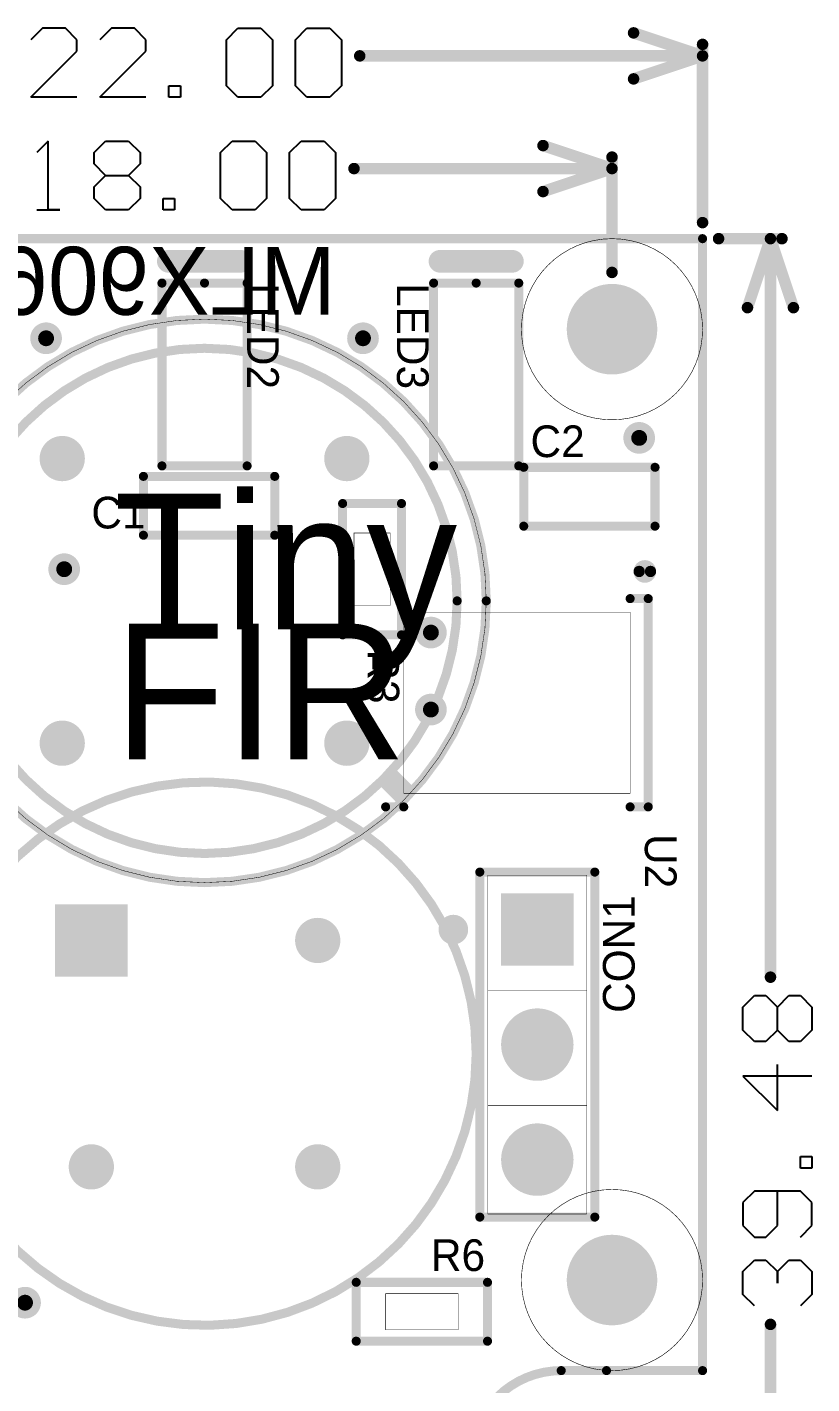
# Model space of a CAD drawing. Header units: millimetres. Extents: x -17.6 to 22.8, y -30.7 to 17.2.
# Drawn here: x -3.92 to 13.41, y -12.79 to 17.17 of the extents above; entities that cross this region are included whole.
import ezdxf

# ---------------------------------------------------------------- set-up
doc = ezdxf.new("R2010")
doc.units = ezdxf.units.MM
for name, color, linetype in [('BottomOverlay', 54, 'Continuous'), ('Mechanical1', 6, 'Continuous'), ('Mechanical13', 56, 'Continuous'), ('Mechanical16', 56, 'Continuous'), ('MultiLayer', 9, 'Continuous'), ('PadHoleLayer', 156, 'Continuous'), ('TopOverlay', 2, 'Continuous'), ('ViaHoleLayer', 16, 'Continuous')]:
    doc.layers.add(name, color=color, linetype=linetype)

msp = doc.modelspace()

# ---------------------------------------------------------------- linework, layer by layer
at = {"layer": 'BottomOverlay'}
for points, const_width in [([(6.223, 4.50000116, 1), (-6.223, 4.50000116, 1)], 0.1999996), ([(5.57933352, 4.50000116, 1), (-5.57933352, 4.50000116, 1)], 0.1999996), ([(5.52933362, 4.50000116, 1), (5.62933342, 4.50000116, 1)], 0.0999998), ([(6.1730001, 4.50000116, 1), (6.272999899999999, 4.50000116, 1)], 0.0999998)]:
    msp.add_lwpolyline(points, format="xyb", close=True, dxfattribs=dict(at, const_width=const_width))
msp.add_solid([(4.33978812, -0.05020564), (4.698997459999999, 0.3090036999999999), (3.89077454, 0.39880794), (4.24998388, 0.75801728)], dxfattribs=at)
at = {"layer": 'Mechanical1', "const_width": 0.1999996}
for points in [[(-11.0000034, 12.5000004), (11.00000086, 12.5000004)], [(11.00000086, 12.5000004), (11.0000034, -12.5000004)], [(7.878000499999999, -12.49999786), (8.87800358, -12.49999786)], [(8.87800104, -12.5000004), (8.87800358, -12.49999786)], [(8.87800104, -12.5000004), (11.0000034, -12.5000004)]]:
    msp.add_lwpolyline(points, dxfattribs=at)
at = {"layer": 'Mechanical1', "const_width": 0.0999998}
for points in [[(10.95000096, 12.5000004, 1), (11.05000076, 12.5000004, 1)], [(10.95000096, 12.5000004, 1), (11.05000076, 12.5000004, 1)], [(7.828000599999999, -12.49999786, 1), (7.9280004, -12.49999786, 1)], [(7.828000599999999, -12.49999786, 1), (7.9280004, -12.49999786, 1)], [(8.82800114, -12.5000004, 1), (8.928000939999999, -12.5000004, 1)], [(8.82800114, -12.5000004, 1), (8.928000939999999, -12.5000004, 1)], [(8.82800368, -12.49999786, 1), (8.92800348, -12.49999786, 1)], [(8.82800368, -12.49999786, 1), (8.92800348, -12.49999786, 1)], [(10.9500035, -12.5000004, 1), (11.0500033, -12.5000004, 1)], [(10.9500035, -12.5000004, 1), (11.0500033, -12.5000004, 1)]]:
    msp.add_lwpolyline(points, format="xyb", close=True, dxfattribs=at)
at = {"layer": 'Mechanical1', "const_width": 0.1999996}
msp.add_lwpolyline([(5.877999419999999, -14.49999894, -0.4142135623730951), (7.878000499999999, -12.49999786)], format="xyb", dxfattribs=at)
at = {"layer": 'Mechanical13'}
for points, const_width in [([(6.223, 4.50000116, 1), (-6.223, 4.50000116, 1)], 0.00999998), ([(6.223, 4.50000116, 1), (-6.223, 4.50000116, 1)], 0.00999998), ([(3.29750166, 6.000000699999999, 1), (3.30250038, 6.000000699999999, 1)], 0.00499872), ([(3.29750166, 6.000000699999999, 1), (3.30250038, 6.000000699999999, 1)], 0.00499872), ([(4.09750006, 6.000000699999999, 1), (4.10249878, 6.000000699999999, 1)], 0.00499872), ([(4.09750006, 6.000000699999999, 1), (4.10249878, 6.000000699999999, 1)], 0.00499872), ([(6.220500639999999, 4.50000116, 1), (6.22549936, 4.50000116, 1)], 0.00499872), ([(6.220500639999999, 4.50000116, 1), (6.22549936, 4.50000116, 1)], 0.00499872), ([(3.29750166, 4.39999882, 1), (3.30250038, 4.39999882, 1)], 0.00499872), ([(3.29750166, 4.39999882, 1), (3.30250038, 4.39999882, 1)], 0.00499872), ([(4.09750006, 4.39999882, 1), (4.10249878, 4.39999882, 1)], 0.00499872), ([(4.09750006, 4.39999882, 1), (4.10249878, 4.39999882, 1)], 0.00499872), ([(4.39749946, 4.250004199999999, 1), (4.402498179999999, 4.250004199999999, 1)], 0.00499872), ([(4.39749946, 4.250004199999999, 1), (4.402498179999999, 4.250004199999999, 1)], 0.00499872), ([(9.39749962, 4.250004199999999, 1), (9.40249834, 4.250004199999999, 1)], 0.00499872), ([(9.39749962, 4.250004199999999, 1), (9.40249834, 4.250004199999999, 1)], 0.00499872), ([(4.39749946, 0.25000204, 1), (4.402498179999999, 0.25000204, 1)], 0.00499872), ([(4.39749946, 0.25000204, 1), (4.402498179999999, 0.25000204, 1)], 0.00499872), ([(9.39749962, 0.25000204, 1), (9.40249834, 0.25000204, 1)], 0.00499872), ([(9.39749962, 0.25000204, 1), (9.40249834, 0.25000204, 1)], 0.00499872), ([(6.254793179999999, -1.55999942, 1), (6.2597919, -1.55999942, 1)], 0.00499872), ([(6.254793179999999, -1.55999942, 1), (6.2597919, -1.55999942, 1)], 0.00499872), ([(6.254793179999999, -1.55999942, 1), (6.2597919, -1.55999942, 1)], 0.00499872), ([(8.43907126, -1.55999942, 1), (8.44406998, -1.55999942, 1)], 0.00499872), ([(8.439193179999998, -1.55999942, 1), (8.4441919, -1.55999942, 1)], 0.00499872), ([(8.439193179999998, -1.55999942, 1), (8.4441919, -1.55999942, 1)], 0.00499872), ([(6.254793179999999, -4.099999420000001, 1), (6.2597919, -4.099999420000001, 1)], 0.00499872), ([(8.439193179999998, -4.099999420000001, 1), (8.4441919, -4.099999420000001, 1)], 0.00499872), ([(6.254793179999999, -6.639999420000001, 1), (6.2597919, -6.639999420000001, 1)], 0.00499872), ([(8.439193179999998, -6.639999420000001, 1), (8.4441919, -6.639999420000001, 1)], 0.00499872), ([(6.254793179999999, -9.0399997, 1), (6.2597919, -9.0399997, 1)], 0.00499872), ([(6.254793179999999, -9.0399997, 1), (6.2597919, -9.0399997, 1)], 0.00499872), ([(8.439193179999998, -9.0399997, 1), (8.4441919, -9.0399997, 1)], 0.00499872), ([(8.439193179999998, -9.0399997, 1), (8.4441919, -9.0399997, 1)], 0.00499872), ([(3.997500259999999, -10.80000126, 1), (4.002498979999999, -10.80000126, 1)], 0.00499872), ([(3.997500259999999, -10.80000126, 1), (4.002498979999999, -10.80000126, 1)], 0.00499872), ([(5.59750214, -10.80000126, 1), (5.602500859999999, -10.80000126, 1)], 0.00499872), ([(5.59750214, -10.80000126, 1), (5.602500859999999, -10.80000126, 1)], 0.00499872), ([(3.997500259999999, -11.59999966, 1), (4.002498979999999, -11.59999966, 1)], 0.00499872), ([(3.997500259999999, -11.59999966, 1), (4.002498979999999, -11.59999966, 1)], 0.00499872), ([(5.59750214, -11.59999966, 1), (5.602500859999999, -11.59999966, 1)], 0.00499872), ([(5.59750214, -11.59999966, 1), (5.602500859999999, -11.59999966, 1)], 0.00499872)]:
    msp.add_lwpolyline(points, format="xyb", close=True, dxfattribs=dict(at, const_width=const_width))
at = {"layer": 'Mechanical13', "const_width": 0.00999998}
for points in [[(3.300001019999999, 4.39999882), (3.300001019999999, 6.000000699999999)], [(3.300001019999999, 6.000000699999999), (4.099999420000001, 6.000000699999999)], [(4.099999420000001, 4.39999882), (4.099999420000001, 6.000000699999999)], [(3.300001019999999, 4.39999882), (4.099999420000001, 4.39999882)], [(4.39999882, 4.250004199999999), (9.39999898, 4.250004199999999)], [(4.39999882, 0.25000204), (4.39999882, 4.250004199999999)], [(9.39999898, 0.25000204), (9.39999898, 4.250004199999999)], [(4.39999882, 0.25000204), (9.39999898, 0.25000204)], [(6.257292539999999, -1.55999942), (8.441692539999998, -1.55999942)], [(6.257292539999999, -9.0399997), (6.257292539999999, -1.55999942)], [(6.257292539999999, -1.55999942), (8.441692539999998, -1.55999942)], [(8.44157062, -1.55999942), (8.441692539999998, -9.0399997)], [(6.257292539999999, -4.099999420000001), (8.441692539999998, -4.099999420000001)], [(6.257292539999999, -6.639999420000001), (8.441692539999998, -6.639999420000001)], [(6.257292539999999, -9.0399997), (8.441692539999998, -9.0399997)], [(3.99999962, -10.80000126), (5.600001499999999, -10.80000126)], [(3.99999962, -11.59999966), (3.99999962, -10.80000126)], [(5.600001499999999, -11.59999966), (5.600001499999999, -10.80000126)], [(3.99999962, -11.59999966), (5.600001499999999, -11.59999966)]]:
    msp.add_lwpolyline(points, dxfattribs=at)
at = {"layer": 'Mechanical16'}
for p, q in [((-3.58037384, 17.14615316), (-3.83429256, 16.89223444)), ((-3.07253894, 17.14615316), (-3.58037384, 17.14615316)), ((-2.81862022, 16.89223444), (-3.07253894, 17.14615316)), ((-2.0568666, 17.14615316), (-2.31078532, 16.89223444)), ((-1.5490317, 17.14615316), (-2.0568666, 17.14615316)), ((-1.29511298, 16.89223444), (-1.5490317, 17.14615316)), ((0.48231044, 16.89223444), (0.73622916, 17.14615316)), ((0.73622916, 17.14615316), (1.24406406, 17.14615316)), ((1.24406406, 17.14615316), (1.49798278, 16.89223444)), ((2.00581768, 16.89223444), (2.2597364, 17.14615316)), ((2.2597364, 17.14615316), (2.7675713, 17.14615316)), ((2.7675713, 17.14615316), (3.02149002, 16.89223444)), ((-2.81862022, 16.63831826), (-2.81862022, 16.89223444)), ((-1.29511298, 16.63831826), (-1.29511298, 16.89223444)), ((0.48231044, 15.87656464), (0.48231044, 16.89223444)), ((1.49798278, 16.89223444), (1.49798278, 15.87656464)), ((2.00581768, 15.87656464), (2.00581768, 16.89223444)), ((3.02149002, 16.89223444), (3.02149002, 15.87656464)), ((-3.83429256, 15.62264592), (-2.81862022, 16.63831826)), ((-2.31078532, 15.62264592), (-1.29511298, 16.63831826)), ((-2.81862022, 15.62264592), (-3.83429256, 15.62264592)), ((-1.29511298, 15.62264592), (-2.31078532, 15.62264592)), ((-0.78727808, 15.62264592), (-0.78727808, 15.87656464)), ((-0.78727808, 15.87656464), (-0.53335936, 15.87656464)), ((-0.53335936, 15.62264592), (-0.78727808, 15.62264592)), ((-0.53335936, 15.87656464), (-0.53335936, 15.62264592)), ((0.73622916, 15.62264592), (0.48231044, 15.87656464)), ((1.24406406, 15.62264592), (0.73622916, 15.62264592)), ((1.49798278, 15.87656464), (1.24406406, 15.62264592)), ((2.2597364, 15.62264592), (2.00581768, 15.87656464)), ((2.7675713, 15.62264592), (2.2597364, 15.62264592)), ((3.02149002, 15.87656464), (2.7675713, 15.62264592)), ((-3.45341448, 14.65695316), (-3.7073332, 14.40303444)), ((-3.45341448, 13.13344592), (-3.45341448, 14.65695316)), ((-2.43774468, 14.40303444), (-2.18382596, 14.65695316)), ((-2.43774468, 14.14911826), (-2.43774468, 14.40303444)), ((-2.18382596, 14.65695316), (-1.67599106, 14.65695316)), ((-1.67599106, 14.65695316), (-1.42207234, 14.40303444)), ((-1.42207234, 14.40303444), (-1.42207234, 14.14911826)), ((0.35535108, 14.40303444), (0.6092698, 14.65695316)), ((0.35535108, 13.38736464), (0.35535108, 14.40303444)), ((0.6092698, 14.65695316), (1.1171047, 14.65695316)), ((1.1171047, 14.65695316), (1.37102342, 14.40303444)), ((1.37102342, 14.40303444), (1.37102342, 13.38736464)), ((1.87885832, 14.40303444), (2.13277704, 14.65695316)), ((1.87885832, 13.38736464), (1.87885832, 14.40303444)), ((2.13277704, 14.65695316), (2.64061194, 14.65695316)), ((2.64061194, 14.65695316), (2.89453066, 14.40303444)), ((2.89453066, 14.40303444), (2.89453066, 13.38736464)), ((-2.18382596, 13.89519954), (-2.43774468, 14.14911826)), ((-1.42207234, 14.14911826), (-1.67599106, 13.89519954)), ((-2.43774468, 13.64128082), (-2.18382596, 13.89519954)), ((-2.18382596, 13.89519954), (-1.67599106, 13.89519954)), ((-1.67599106, 13.89519954), (-1.42207234, 13.64128082)), ((-2.43774468, 13.38736464), (-2.43774468, 13.64128082)), ((-1.42207234, 13.64128082), (-1.42207234, 13.38736464)), ((-2.18382596, 13.13344592), (-2.43774468, 13.38736464)), ((-1.42207234, 13.38736464), (-1.67599106, 13.13344592)), ((-0.91423744, 13.13344592), (-0.91423744, 13.38736464)), ((-0.91423744, 13.38736464), (-0.66031872, 13.38736464)), ((-0.66031872, 13.38736464), (-0.66031872, 13.13344592)), ((0.6092698, 13.13344592), (0.35535108, 13.38736464)), ((1.37102342, 13.38736464), (1.1171047, 13.13344592)), ((2.13277704, 13.13344592), (1.87885832, 13.38736464)), ((2.89453066, 13.38736464), (2.64061194, 13.13344592)), ((-3.7073332, 13.13344592), (-3.1994983, 13.13344592)), ((-3.1994983, 13.13344592), (-3.45341448, 13.13344592)), ((-1.67599106, 13.13344592), (-2.18382596, 13.13344592)), ((-0.66031872, 13.13344592), (-0.91423744, 13.13344592)), ((1.1171047, 13.13344592), (0.6092698, 13.13344592)), ((2.64061194, 13.13344592), (2.13277704, 13.13344592)), ((11.89064678, -4.47117724), (12.1445655, -4.21725852)), ((11.89064678, -4.97901214), (11.89064678, -4.47117724)), ((12.1445655, -4.21725852), (12.39848168, -4.21725852)), ((12.39848168, -4.21725852), (12.6524004, -4.47117724)), ((12.6524004, -4.47117724), (12.90631912, -4.21725852)), ((12.6524004, -4.97901214), (12.6524004, -4.47117724)), ((12.90631912, -4.21725852), (13.1602353, -4.21725852)), ((13.1602353, -4.21725852), (13.41415402, -4.47117724)), ((13.41415402, -4.47117724), (13.41415402, -4.97901214)), ((12.1445655, -5.23293086), (11.89064678, -4.97901214)), ((12.6524004, -4.97901214), (12.39848168, -5.23293086)), ((12.90631912, -5.23293086), (12.6524004, -4.97901214)), ((13.41415402, -4.97901214), (13.1602353, -5.23293086)), ((12.39848168, -5.23293086), (12.1445655, -5.23293086)), ((13.1602353, -5.23293086), (12.90631912, -5.23293086)), ((12.6524004, -6.7564381), (12.6524004, -5.740765759999999)), ((13.41415402, -5.99468448), (11.89064678, -5.99468448)), ((11.89064678, -5.99468448), (12.6524004, -6.7564381)), ((13.1602353, -8.02602662), (13.1602353, -7.772107899999999)), ((13.1602353, -7.772107899999999), (13.41415402, -7.772107899999999)), ((13.41415402, -7.772107899999999), (13.41415402, -8.02602662)), ((13.41415402, -8.02602662), (13.1602353, -8.02602662)), ((12.1445655, -8.53386152), (11.89064678, -8.78778024)), ((13.1602353, -8.53386152), (12.1445655, -8.53386152)), ((12.6524004, -9.295615139999999), (12.6524004, -8.53386152)), ((13.41415402, -8.78778024), (13.1602353, -8.53386152)), ((11.89064678, -8.78778024), (11.89064678, -9.295615139999999)), ((13.41415402, -9.295615139999999), (13.41415402, -8.78778024)), ((11.89064678, -9.295615139999999), (12.1445655, -9.54953386)), ((12.1445655, -9.54953386), (12.39848168, -9.54953386)), ((12.39848168, -9.54953386), (12.6524004, -9.295615139999999)), ((13.1602353, -9.54953386), (13.41415402, -9.295615139999999)), ((11.89064678, -10.31128748), (12.1445655, -10.05736876)), ((12.1445655, -10.05736876), (12.39848168, -10.05736876)), ((12.39848168, -10.05736876), (12.6524004, -10.31128748)), ((12.6524004, -10.31128748), (12.90631912, -10.05736876)), ((12.90631912, -10.05736876), (13.1602353, -10.05736876)), ((13.1602353, -10.05736876), (13.41415402, -10.31128748)), ((11.89064678, -10.81912238), (11.89064678, -10.31128748)), ((12.6524004, -10.31128748), (12.6524004, -10.5652062)), ((12.6524004, -10.5652062), (12.6524004, -10.31128748)), ((13.41415402, -10.31128748), (13.41415402, -10.81912238)), ((12.1445655, -11.0730411), (11.89064678, -10.81912238)), ((13.41415402, -10.81912238), (13.1602353, -11.0730411))]:
    msp.add_line(p, q, dxfattribs=at)
at = {"layer": 'Mechanical16', "const_width": 0.254}
for points in [[(9.47600086, 17.04479954), (11.00000086, 16.53679954)], [(11.00000086, 12.8540002), (11.00000086, 16.79079954)], [(3.42789002, 16.53679954), (11.00000086, 16.53679954)], [(9.47600086, 16.02879954), (11.00000086, 16.53679954)], [(7.47599978, 14.55559954), (8.99999978, 14.04759954)], [(8.99999978, 11.75399986), (8.99999978, 14.30159954)], [(3.30093066, 14.04759954), (8.99999978, 14.04759954)], [(7.47599978, 13.53959954), (8.99999978, 14.04759954)], [(11.35400066, 12.5000004), (12.7540004, 12.5000004)], [(11.9920004, 10.9760004), (12.5000004, 12.5000004)], [(12.5000004, 12.5000004), (13.0080004, 10.9760004)], [(12.5000004, -3.81085852), (12.5000004, 12.5000004)], [(12.5000004, -26.97750002), (12.5000004, -11.4794411)]]:
    msp.add_lwpolyline(points, dxfattribs=at)
at = {"layer": 'Mechanical16', "const_width": 0.127}
for points in [[(9.41250086, 17.04479954, 1), (9.539500859999999, 17.04479954, 1)], [(10.93650086, 16.79079954, 1), (11.06350086, 16.79079954, 1)], [(3.36439002, 16.53679954, 1), (3.49139002, 16.53679954, 1)], [(10.93650086, 16.53679954, 1), (11.06350086, 16.53679954, 1)], [(10.93650086, 16.53679954, 1), (11.06350086, 16.53679954, 1)], [(10.93650086, 16.53679954, 1), (11.06350086, 16.53679954, 1)], [(9.41250086, 16.02879954, 1), (9.539500859999999, 16.02879954, 1)], [(7.412499779999999, 14.55559954, 1), (7.53949978, 14.55559954, 1)], [(8.93649978, 14.30159954, 1), (9.063499779999999, 14.30159954, 1)], [(3.23743066, 14.04759954, 1), (3.36443066, 14.04759954, 1)], [(8.93649978, 14.04759954, 1), (9.063499779999999, 14.04759954, 1)], [(8.93649978, 14.04759954, 1), (9.063499779999999, 14.04759954, 1)], [(8.93649978, 14.04759954, 1), (9.063499779999999, 14.04759954, 1)], [(7.412499779999999, 13.53959954, 1), (7.53949978, 13.53959954, 1)], [(10.93650086, 12.8540002, 1), (11.06350086, 12.8540002, 1)], [(11.29050066, 12.5000004, 1), (11.41750066, 12.5000004, 1)], [(12.4365004, 12.5000004, 1), (12.5635004, 12.5000004, 1)], [(12.4365004, 12.5000004, 1), (12.5635004, 12.5000004, 1)], [(12.4365004, 12.5000004, 1), (12.5635004, 12.5000004, 1)], [(12.6905004, 12.5000004, 1), (12.8175004, 12.5000004, 1)], [(8.93649978, 11.75399986, 1), (9.063499779999999, 11.75399986, 1)], [(11.9285004, 10.9760004, 1), (12.0555004, 10.9760004, 1)], [(12.9445004, 10.9760004, 1), (13.0715004, 10.9760004, 1)], [(12.4365004, -3.81085852, 1), (12.5635004, -3.81085852, 1)], [(12.4365004, -11.4794411, 1), (12.5635004, -11.4794411, 1)]]:
    msp.add_lwpolyline(points, format="xyb", close=True, dxfattribs=at)
at = {"layer": 'MultiLayer'}
for points, const_width in [([(-3.67500154, 10.29999972, 1), (-3.3249997, 10.29999972, 1)], 0.3499993), ([(3.3249997, 10.29999972, 1), (3.67500154, 10.29999972, 1)], 0.3499993), ([(9.4250002, 8.09999904, 1), (9.775002039999999, 8.09999904, 1)], 0.3499993), ([(-3.2749998, 5.19999976, 1), (-2.92499796, 5.19999976, 1)], 0.3499993), ([(4.82499924, 3.80000002, 1), (5.17500108, 3.80000002, 1)], 0.3499993), ([(4.82499924, 2.10000088, 1), (5.17500108, 2.10000088, 1)], 0.3499993), ([(6.950001339999999, -5.29999956, 1), (7.74999974, -5.29999956, 1)], 0.7999984), ([(6.950001339999999, -7.839999559999999, 1), (7.74999974, -7.839999559999999, 1)], 0.7999984), ([(-4.1395015, -11.00000086, 1), (-3.78949966, -11.00000086, 1)], 0.3499993)]:
    msp.add_lwpolyline(points, format="xyb", close=True, dxfattribs=dict(at, const_width=const_width))
for points in [[(6.550002139999999, -1.96000116), (6.550002139999999, -3.55999796), (8.14999894, -1.96000116), (8.14999894, -3.55999796)], [(-3.299998479999999, -3.79999748), (-1.70000168, -3.79999748), (-3.299998479999999, -2.20000068), (-1.70000168, -2.20000068)]]:
    msp.add_solid(points, dxfattribs=at)
at = {"layer": 'PadHoleLayer'}
for points, const_width in [([(8.500000779999999, 10.49999932, 1), (9.49999878, 10.49999932, 1)], 1.00000054), ([(-3.39308948, 7.643091139999999, 1), (-2.89309048, 7.643091139999999, 1)], 0.499999), ([(2.89309048, 7.643091139999999, 1), (3.39308948, 7.643091139999999, 1)], 0.499999), ([(-3.39308948, 1.35691118, 1), (-2.89309048, 1.35691118, 1)], 0.499999), ([(2.89309048, 1.35691118, 1), (3.39308948, 1.35691118, 1)], 0.499999), ([(7.10000104, -2.75999956, 1), (7.600000039999999, -2.75999956, 1)], 0.499999), ([(-2.74999958, -2.99999908, 1), (-2.25000058, -2.99999908, 1)], 0.499999), ([(2.25000058, -2.99999908, 1), (2.74999958, -2.99999908, 1)], 0.499999), ([(7.10000104, -5.29999956, 1), (7.600000039999999, -5.29999956, 1)], 0.499999), ([(7.10000104, -7.839999559999999, 1), (7.600000039999999, -7.839999559999999, 1)], 0.499999), ([(-2.74999958, -7.999999239999999, 1), (-2.25000058, -7.999999239999999, 1)], 0.499999), ([(2.25000058, -7.999999239999999, 1), (2.74999958, -7.999999239999999, 1)], 0.499999), ([(8.500000779999999, -10.49999932, 1), (9.49999878, -10.49999932, 1)], 1.00000054)]:
    msp.add_lwpolyline(points, format="xyb", close=True, dxfattribs=dict(at, const_width=const_width))
at = {"layer": 'TopOverlay'}
for points, const_width in [([(11.00000086, 10.49999932, 1), (6.9999987, 10.49999932, 1)], 0.0127), ([(-0.92500196, 12.0000014, 1), (-0.675005, 12.0000014, 1)], 0.2499995), ([(0.67499992, 12.0000014, 1), (0.9249968799999999, 12.0000014, 1)], 0.2499995), ([(5.0749962, 12.0000014, 1), (5.32499316, 12.0000014, 1)], 0.2499995), ([(6.67499808, 12.0000014, 1), (6.924995039999999, 12.0000014, 1)], 0.2499995), ([(-0.9900030999999999, 11.5190016, 1), (-0.8900032999999999, 11.5190016, 1)], 0.0999998), ([(-0.9900030999999999, 11.5190016, 1), (-0.8900032999999999, 11.5190016, 1)], 0.0999998), ([(-0.05000244, 11.5190016, 1), (0.04999736, 11.5190016, 1)], 0.0999998), ([(-0.05000244, 11.5190016, 1), (0.04999736, 11.5190016, 1)], 0.0999998), ([(0.8899982200000001, 11.5190016, 1), (0.9899980199999999, 11.5190016, 1)], 0.0999998), ([(0.8899982200000001, 11.5190016, 1), (0.9899980199999999, 11.5190016, 1)], 0.0999998), ([(5.00999506, 11.5190016, 1), (5.10999486, 11.5190016, 1)], 0.0999998), ([(5.00999506, 11.5190016, 1), (5.10999486, 11.5190016, 1)], 0.0999998), ([(5.94999572, 11.5190016, 1), (6.04999552, 11.5190016, 1)], 0.0999998), ([(5.94999572, 11.5190016, 1), (6.04999552, 11.5190016, 1)], 0.0999998), ([(6.889996379999999, 11.5190016, 1), (6.98999618, 11.5190016, 1)], 0.0999998), ([(6.889996379999999, 11.5190016, 1), (6.98999618, 11.5190016, 1)], 0.0999998), ([(6.996823699999999, 10.49999932, 1), (7.0031737, 10.49999932, 1)], 0.00635), ([(10.99682586, 10.49999932, 1), (11.00317586, 10.49999932, 1)], 0.00635), ([(-0.9900030999999999, 7.48100104, 1), (-0.8900032999999999, 7.48100104, 1)], 0.0999998), ([(-0.9900030999999999, 7.48100104, 1), (-0.8900032999999999, 7.48100104, 1)], 0.0999998), ([(0.8899982200000001, 7.48100104, 1), (0.9899980199999999, 7.48100104, 1)], 0.0999998), ([(0.8899982200000001, 7.48100104, 1), (0.9899980199999999, 7.48100104, 1)], 0.0999998), ([(5.00999506, 7.48100104, 1), (5.10999486, 7.48100104, 1)], 0.0999998), ([(5.00999506, 7.48100104, 1), (5.10999486, 7.48100104, 1)], 0.0999998), ([(6.889996379999999, 7.48100104, 1), (6.98999618, 7.48100104, 1)], 0.0999998), ([(6.889996379999999, 7.48100104, 1), (6.98999618, 7.48100104, 1)], 0.0999998), ([(7.00000124, 7.450000339999999, 1), (7.10000104, 7.450000339999999, 1)], 0.0999998), ([(7.00000124, 7.450000339999999, 1), (7.10000104, 7.450000339999999, 1)], 0.0999998), ([(9.900000519999999, 7.450000339999999, 1), (10.00000032, 7.450000339999999, 1)], 0.0999998), ([(9.900000519999999, 7.450000339999999, 1), (10.00000032, 7.450000339999999, 1)], 0.0999998), ([(-1.39999974, 7.250000739999999, 1), (-1.29999994, 7.250000739999999, 1)], 0.0999998), ([(-1.39999974, 7.250000739999999, 1), (-1.29999994, 7.250000739999999, 1)], 0.0999998), ([(1.49999954, 7.250000739999999, 1), (1.59999934, 7.250000739999999, 1)], 0.0999998), ([(1.49999954, 7.250000739999999, 1), (1.59999934, 7.250000739999999, 1)], 0.0999998), ([(2.99999908, 6.6499994, 1), (3.09999888, 6.6499994, 1)], 0.0999998), ([(2.99999908, 6.6499994, 1), (3.09999888, 6.6499994, 1)], 0.0999998), ([(4.30000156, 6.6499994, 1), (4.40000136, 6.6499994, 1)], 0.0999998), ([(4.30000156, 6.6499994, 1), (4.40000136, 6.6499994, 1)], 0.0999998), ([(-1.39999974, 5.94999826, 1), (-1.29999994, 5.94999826, 1)], 0.0999998), ([(-1.39999974, 5.94999826, 1), (-1.29999994, 5.94999826, 1)], 0.0999998), ([(1.49999954, 5.94999826, 1), (1.59999934, 5.94999826, 1)], 0.0999998), ([(1.49999954, 5.94999826, 1), (1.59999934, 5.94999826, 1)], 0.0999998), ([(7.00000124, 6.14999786, 1), (7.10000104, 6.14999786, 1)], 0.0999998), ([(7.00000124, 6.14999786, 1), (7.10000104, 6.14999786, 1)], 0.0999998), ([(9.900000519999999, 6.14999786, 1), (10.00000032, 6.14999786, 1)], 0.0999998), ([(9.900000519999999, 6.14999786, 1), (10.00000032, 6.14999786, 1)], 0.0999998), ([(9.85000062, 5.150002399999999, 1), (9.59999858, 5.150002399999999, 1)], 0.2499995), ([(9.53749934, 5.150002399999999, 1), (9.66249782, 5.150002399999999, 1)], 0.12499848), ([(9.787501379999998, 5.150002399999999, 1), (9.912499859999999, 5.150002399999999, 1)], 0.12499848), ([(9.34999908, 4.550003599999999, 1), (9.44999888, 4.550003599999999, 1)], 0.0999998), ([(9.74999828, 4.550003599999999, 1), (9.849998079999999, 4.550003599999999, 1)], 0.0999998), ([(9.74999828, 4.550003599999999, 1), (9.849998079999999, 4.550003599999999, 1)], 0.0999998), ([(2.99999908, 3.75000012, 1), (3.09999888, 3.75000012, 1)], 0.0999998), ([(2.99999908, 3.75000012, 1), (3.09999888, 3.75000012, 1)], 0.0999998), ([(4.30000156, 3.75000012, 1), (4.40000136, 3.75000012, 1)], 0.0999998), ([(4.30000156, 3.75000012, 1), (4.40000136, 3.75000012, 1)], 0.0999998), ([(3.94999972, -0.04999736, 1), (4.04999952, -0.04999736, 1)], 0.0999998), ([(4.349998919999999, -0.04999736, 1), (4.44999872, -0.04999736, 1)], 0.0999998), ([(9.34999908, -0.04999736, 1), (9.44999888, -0.04999736, 1)], 0.0999998), ([(9.74999828, -0.04999736, 1), (9.849998079999999, -0.04999736, 1)], 0.0999998), ([(9.74999828, -0.04999736, 1), (9.849998079999999, -0.04999736, 1)], 0.0999998), ([(6.030000639999999, -1.48999956, 1), (6.130000439999999, -1.48999956, 1)], 0.0999998), ([(6.030000639999999, -1.48999956, 1), (6.130000439999999, -1.48999956, 1)], 0.0999998), ([(8.57000064, -1.48999956, 1), (8.670000439999999, -1.48999956, 1)], 0.0999998), ([(8.57000064, -1.48999956, 1), (8.670000439999999, -1.48999956, 1)], 0.0999998), ([(5.622800539999999, -2.75999956, 1), (5.36880054, -2.75999956, 1)], 0.3999992), ([(5.26880074, -2.75999956, 1), (5.46880034, -2.75999956, 1)], 0.1999996), ([(5.522800739999999, -2.75999956, 1), (5.72280034, -2.75999956, 1)], 0.1999996), ([(11.00000086, -10.49999932, 1), (6.9999987, -10.49999932, 1)], 0.0127), ([(6.030000639999999, -9.10999956, 1), (6.130000439999999, -9.10999956, 1)], 0.0999998), ([(6.030000639999999, -9.10999956, 1), (6.130000439999999, -9.10999956, 1)], 0.0999998), ([(8.57000064, -9.10999956, 1), (8.670000439999999, -9.10999956, 1)], 0.0999998), ([(8.57000064, -9.10999956, 1), (8.670000439999999, -9.10999956, 1)], 0.0999998), ([(3.300001019999999, -10.54999922, 1), (3.40000082, -10.54999922, 1)], 0.0999998), ([(3.300001019999999, -10.54999922, 1), (3.40000082, -10.54999922, 1)], 0.0999998), ([(6.200000299999999, -10.54999922, 1), (6.300000099999999, -10.54999922, 1)], 0.0999998), ([(6.200000299999999, -10.54999922, 1), (6.300000099999999, -10.54999922, 1)], 0.0999998), ([(6.996823699999999, -10.49999932, 1), (7.0031737, -10.49999932, 1)], 0.00635), ([(10.99682586, -10.49999932, 1), (11.00317586, -10.49999932, 1)], 0.00635), ([(3.300001019999999, -11.8500017, 1), (3.40000082, -11.8500017, 1)], 0.0999998), ([(3.300001019999999, -11.8500017, 1), (3.40000082, -11.8500017, 1)], 0.0999998), ([(6.200000299999999, -11.8500017, 1), (6.300000099999999, -11.8500017, 1)], 0.0999998), ([(6.200000299999999, -11.8500017, 1), (6.300000099999999, -11.8500017, 1)], 0.0999998)]:
    msp.add_lwpolyline(points, format="xyb", close=True, dxfattribs=dict(at, const_width=const_width))
for points, const_width in [([(-0.80000348, 12.0000014), (0.7999984, 12.0000014)], 0.499999), ([(5.19999468, 12.0000014), (6.79999656, 12.0000014)], 0.499999), ([(-0.9400031999999999, 7.48100104), (-0.9400031999999999, 11.5190016)], 0.1999996), ([(-0.9400031999999999, 11.5190016), (-2.54e-06, 11.5190016)], 0.1999996), ([(-2.54e-06, 11.5190016), (0.9399981199999999, 11.5190016)], 0.1999996), ([(0.9399981199999999, 7.48100104), (0.9399981199999999, 11.5190016)], 0.1999996), ([(5.05999496, 7.48100104), (5.05999496, 11.5190016)], 0.1999996), ([(5.05999496, 11.5190016), (5.999995619999999, 11.5190016)], 0.1999996), ([(5.999995619999999, 11.5190016), (6.939996279999999, 11.5190016)], 0.1999996), ([(6.939996279999999, 7.48100104), (6.939996279999999, 11.5190016)], 0.1999996), ([(-0.9400031999999999, 7.48100104), (0.9399981199999999, 7.48100104)], 0.1999996), ([(5.05999496, 7.48100104), (6.939996279999999, 7.48100104)], 0.1999996), ([(7.05000114, 6.14999786), (7.05000114, 7.450000339999999)], 0.1999996), ([(7.05000114, 7.450000339999999), (9.950000419999999, 7.450000339999999)], 0.1999996), ([(9.950000419999999, 6.14999786), (9.950000419999999, 7.450000339999999)], 0.1999996), ([(-1.34999984, 5.94999826), (-1.34999984, 7.250000739999999)], 0.1999996), ([(-1.34999984, 7.250000739999999), (1.54999944, 7.250000739999999)], 0.1999996), ([(1.54999944, 5.94999826), (1.54999944, 7.250000739999999)], 0.1999996), ([(3.04999898, 6.6499994), (4.35000146, 6.6499994)], 0.1999996), ([(3.04999898, 3.75000012), (3.04999898, 6.6499994)], 0.1999996), ([(4.35000146, 3.75000012), (4.35000146, 6.6499994)], 0.1999996), ([(-1.34999984, 5.94999826), (1.54999944, 5.94999826)], 0.1999996), ([(7.05000114, 6.14999786), (9.950000419999999, 6.14999786)], 0.1999996), ([(9.39999898, 4.550003599999999), (9.79999818, 4.550003599999999)], 0.1999996), ([(9.79999818, -0.04999736), (9.79999818, 4.550003599999999)], 0.1999996), ([(3.04999898, 3.75000012), (4.35000146, 3.75000012)], 0.1999996), ([(3.99999962, -0.04999736), (4.39999882, -0.04999736)], 0.1999996), ([(9.39999898, -0.04999736), (9.79999818, -0.04999736)], 0.1999996), ([(6.080000539999999, -9.10999956), (6.080000539999999, -1.48999956)], 0.1999996), ([(6.080000539999999, -1.48999956), (8.62000054, -1.48999956)], 0.1999996), ([(8.62000054, -9.10999956), (8.62000054, -1.48999956)], 0.1999996), ([(6.080000539999999, -9.10999956), (8.62000054, -9.10999956)], 0.1999996), ([(3.35000092, -10.54999922), (6.2500002, -10.54999922)], 0.1999996), ([(3.35000092, -11.8500017), (3.35000092, -10.54999922)], 0.1999996), ([(6.2500002, -11.8500017), (6.2500002, -10.54999922)], 0.1999996), ([(3.35000092, -11.8500017), (6.2500002, -11.8500017)], 0.1999996)]:
    msp.add_lwpolyline(points, dxfattribs=dict(at, const_width=const_width))
at = {"layer": 'TopOverlay', "const_width": 0.1999996}
msp.add_lwpolyline([(-5.19711432, -2.50166378, -3.734444451922828), (-5.19711432, -8.49833454)], format="xyb", dxfattribs=at)
at = {"layer": 'ViaHoleLayer', "const_width": 0.17499838}
for points in [[(-3.58750108, 10.29999972, 1), (-3.41250016, 10.29999972, 1)], [(3.41250016, 10.29999972, 1), (3.58750108, 10.29999972, 1)], [(9.512500659999999, 8.09999904, 1), (9.68750158, 8.09999904, 1)], [(-3.18749934, 5.19999976, 1), (-3.01249842, 5.19999976, 1)], [(4.9124997, 3.80000002, 1), (5.08750062, 3.80000002, 1)], [(4.9124997, 2.10000088, 1), (5.08750062, 2.10000088, 1)], [(-4.052001039999999, -11.00000086, 1), (-3.877000119999999, -11.00000086, 1)]]:
    msp.add_lwpolyline(points, format="xyb", close=True, dxfattribs=at)

# ---------------------------------------------------------------- texts
at = {"layer": 'BottomOverlay', "text_generation_flag": 2}
msp.add_text('MLX90614', height=1.49999954, rotation=360, dxfattribs=at).set_placement((2.89861244, 10.81941702))
at = {"layer": 'TopOverlay'}
for s, height, rotation, p in [('LED2', 0.7000011399999999, 270, (0.9399981199999999, 11.5190016)), ('LED3', 0.7000011399999999, 270, (4.24999912, 11.5190016)), ('Tiny', 2.99999908, 360, (-2.00000108, 3.86894578)), ('FIR', 2.99999908, 360, (-2.00000108, 1.00000054)), ('R3', 0.7000011399999999, 270, (3.60000042, 3.42789256)), ('U2', 0.7000011399999999, 270, (9.724999599999999, -0.65000124)), ('CON1', 0.7000011399999999, 90, (9.49999878, -4.60000096))]:
    msp.add_text(s, height=height, rotation=rotation, dxfattribs=at).set_placement(p)
for s, p in [('C2', (7.199983059999999, 7.67499862)), ('C1', (-2.50000008, 6.100000499999999)), ('R6', (5.00000016, -10.29999972))]:
    msp.add_text(s, height=0.7000011399999999, dxfattribs=at).set_placement(p)

doc.saveas('drawing.dxf')
